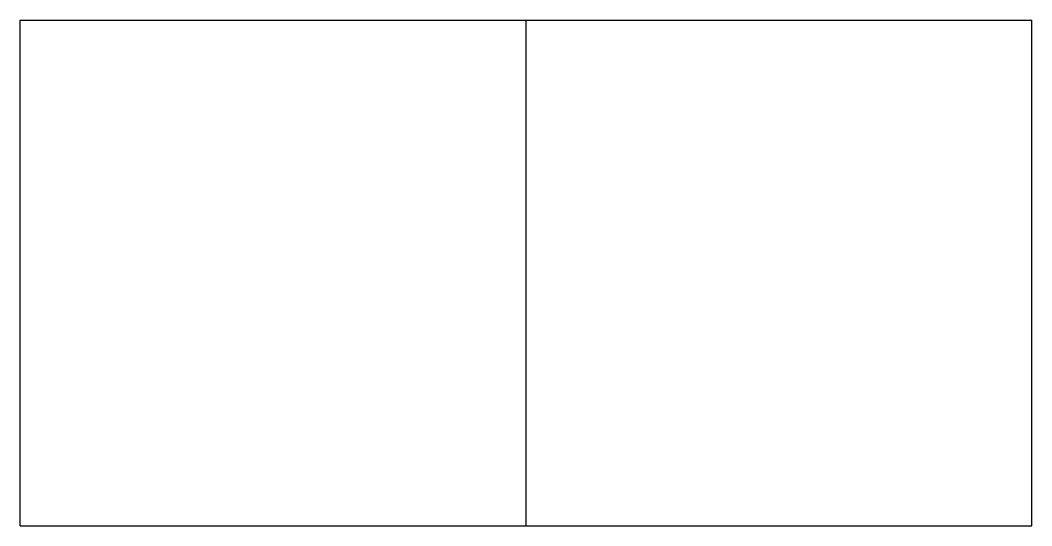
# Model space of a CAD drawing. Extents: x 0 to 40, y 0 to 20.
import ezdxf

# ---------------------------------------------------------------- set-up
doc = ezdxf.new("R2010")
doc.units = 0
doc.layers.add('MODELSKETCH_VISIBLE', color=7, linetype='CONTINUOUS')

msp = doc.modelspace()

# ---------------------------------------------------------------- linework, layer by layer
at = {"layer": 'MODELSKETCH_VISIBLE'}
for p, q in [((0, 20), (20, 20)), ((0, 0), (0, 20)), ((20, 0), (20, 20)), ((20, 0), (20, 20)), ((20, 20), (40, 20)), ((40, 0), (40, 20)), ((0, 0), (20, 0)), ((20, 0), (40, 0))]:
    msp.add_line(p, q, dxfattribs=at)

doc.saveas('drawing.dxf')
